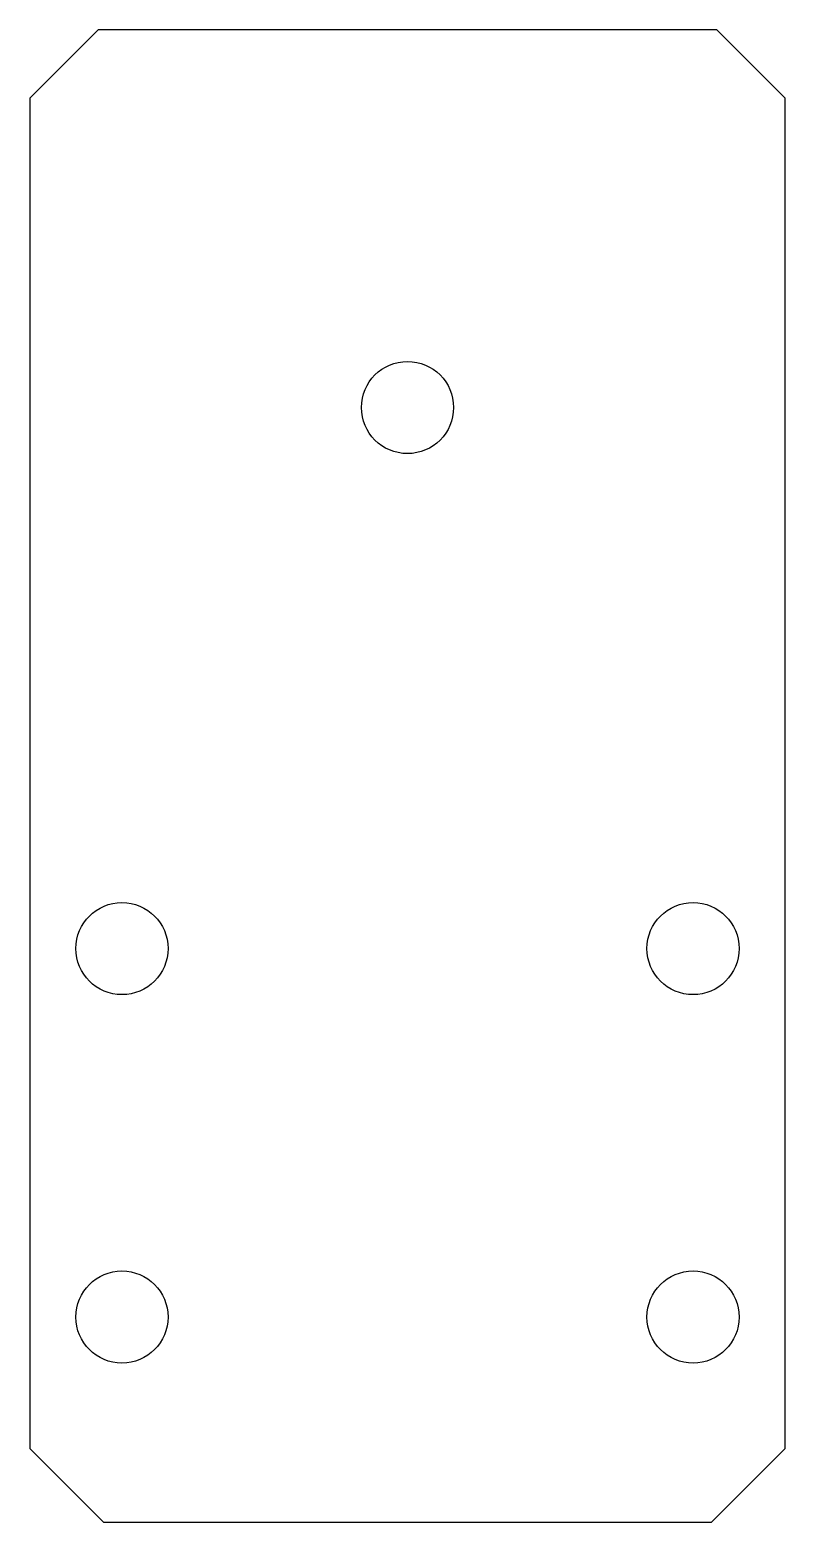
# Model space of a CAD drawing. Header units: millimetres. Extents: x 10.1 to 51.1, y 21.8 to 102.8.
import ezdxf

# ---------------------------------------------------------------- set-up
doc = ezdxf.new("R2010")
doc.units = ezdxf.units.MM
doc.layers.get('0').update_dxf_attribs({"linetype": 'CONTINUOUS'})

msp = doc.modelspace()

# ---------------------------------------------------------------- linework, layer by layer
msp.add_lwpolyline([(47.144, 21.843), (51.144, 25.843), (51.144, 99.136), (47.437, 102.843), (13.851, 102.843), (10.144, 99.136), (10.144, 25.843), (14.144, 21.843)], close=True)
for centre in [(30.644, 82.343, 0), (15.144, 52.976, 0), (46.144, 52.976, 0), (15.144, 32.976, 0), (46.144, 32.976, 0)]:
    msp.add_circle(centre, 2.5)

doc.saveas('drawing.dxf')
